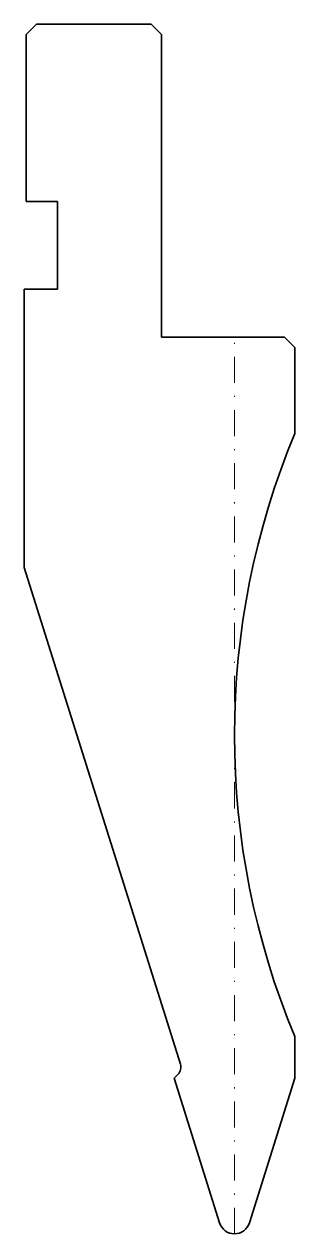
# Model space of a CAD drawing. Header units: millimetres. Extents: x -20 to 6, y 0 to 116.
import ezdxf

# ---------------------------------------------------------------- set-up
doc = ezdxf.new("R2010")
doc.units = ezdxf.units.MM
doc.header["$LTSCALE"] = 5
doc.linetypes.add('AUSGEZOGEN', pattern=[0])
doc.linetypes.add('DASHDOT', pattern=[1, 0.5, -0.25, 0, -0.25])
doc.layers.add('2', color=7, linetype='Continuous')

msp = doc.modelspace()

# ---------------------------------------------------------------- linework, layer by layer
at = {"layer": '2', "color": 7, "linetype": 'AUSGEZOGEN', "lineweight": 35}
for p, q in [((-20, 115), (-19, 116)), ((-19, 116), (-8, 116)), ((-8, 116), (-7, 115)), ((-20, 99), (-20, 115)), ((-7, 115), (-7, 86)), ((-17, 99), (-20, 99)), ((-17, 90.6), (-17, 99)), ((-20.2, 63.9), (-20.2, 90.6)), ((-20.2, 90.6), (-17, 90.6)), ((-7, 86), (4.8, 86)), ((4.8, 86), (5.8, 85)), ((5.8, 85), (5.8, 76.75)), ((-5.19, 16.28), (-20.2, 63.9)), ((5.8, 18.91), (5.8, 14.91)), ((-5.8, 14.91), (-5.43, 15.28)), ((-1.43, 1.05), (-5.8, 14.91)), ((5.8, 14.91), (1.43, 1.05))]:
    msp.add_line(p, q, dxfattribs=at)
at = {"layer": '2', "color": 7, "linetype": 'DASHDOT', "lineweight": 18}
msp.add_line((0, 0), (0, 86), dxfattribs=at)
at = {"layer": '2', "color": 7, "linetype": 'AUSGEZOGEN', "lineweight": 35}
for centre, radius, start, end in [((75, 47.83), 75, 157.3191, 202.6809), ((-6.14, 15.98), 1, 315, 17.5), ((0, 1.5), 1.5, 197.5, 342.5)]:
    msp.add_arc(centre, radius, start, end, dxfattribs=at)

doc.saveas('drawing.dxf')
